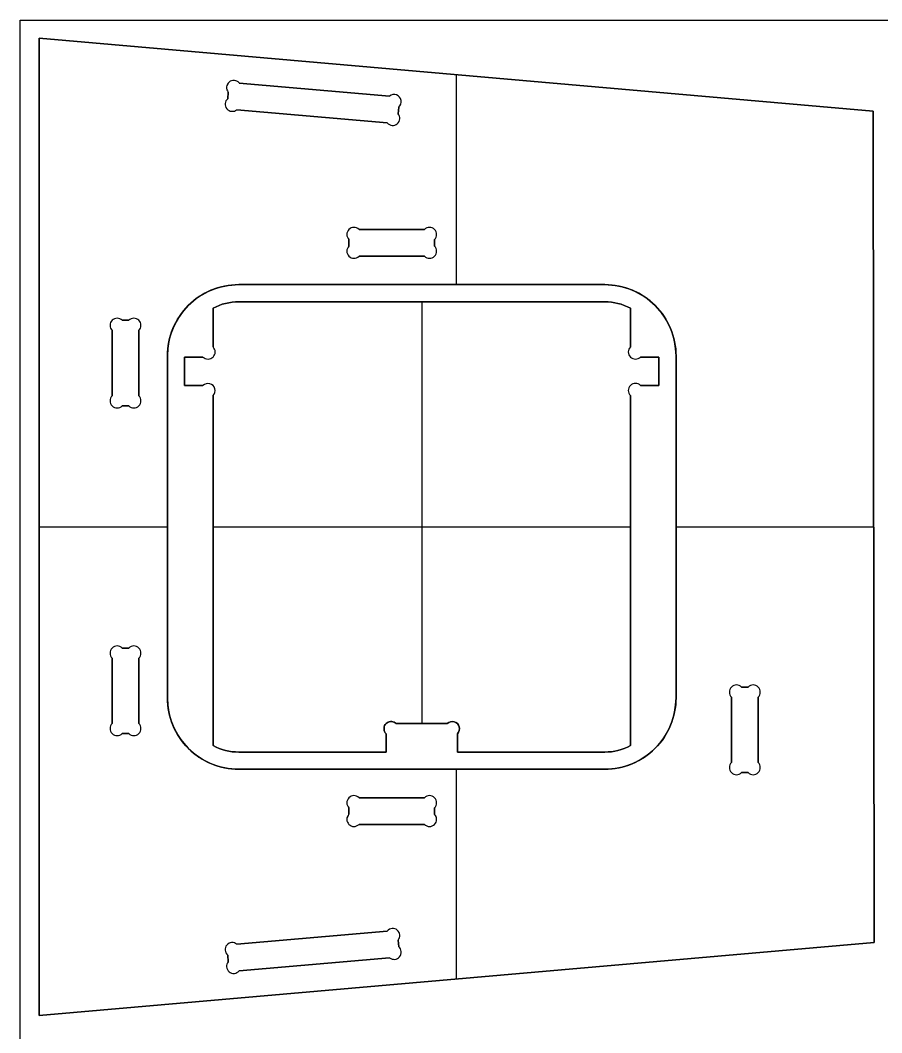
# Model space of a CAD drawing. Extents: x 1 to 2439, y 1 to 2439.
# Drawn here: x 1 to 605, y 1729 to 2439 of the extents above; entities that cross this region are included whole.
import ezdxf

# ---------------------------------------------------------------- set-up
doc = ezdxf.new("R2010")
doc.units = 0
doc.header["$MEASUREMENT"] = 0
for name, color, linetype in [('PROFILE_-_INSIDE', 5, 'CONTINUOUS'), ('PROFILE_-_OUTSIDE', 18, 'CONTINUOUS'), ('SOLID', 4, 'CONTINUOUS'), ('STOCK_PERIMETER', 1, 'CONTINUOUS')]:
    doc.layers.add(name, color=color, linetype=linetype)

msp = doc.modelspace()

# ---------------------------------------------------------------- linework, layer by layer
at = {"layer": 'PROFILE_-_INSIDE'}
for p, q in [((154.59, 2395, 0), (260.05, 2385.77, 0)), ((146.53, 2383.94, 0), (146.93, 2388.57, 0)), ((258.41, 2367.05, 0), (152.96, 2376.28, 0)), ((266.48, 2378.11, 0), (266.07, 2373.48, 0)), ((284.5, 2292.23, 0), (238.64, 2292.23, 0)), ((231.57, 2285.16, 0), (231.57, 2280.57, 0)), ((291.57, 2280.57, 0), (291.57, 2285.16, 0)), ((238.64, 2273.5, 0), (284.5, 2273.5, 0)), ((154.27, 2253.5, 0), (410.97, 2253.5, 0)), ((77.2, 2228.5, 0), (72.61, 2228.5, 0)), ((65.54, 2221.43, 0), (65.54, 2175.57, 0)), ((84.27, 2175.57, 0), (84.27, 2221.43, 0)), ((104.27, 1963.5, 0), (104.27, 2203.5, 0)), ((460.97, 2203.5, 0), (460.97, 1963.5, 0)), ((72.61, 2168.5, 0), (77.2, 2168.5, 0)), ((72.61, 1998.5, 0), (77.2, 1998.5, 0)), ((65.54, 1945.57, 0), (65.54, 1991.43, 0)), ((84.27, 1991.43, 0), (84.27, 1945.57, 0)), ((77.2, 1938.5, 0), (72.61, 1938.5, 0)), ((410.97, 1913.5, 0), (154.27, 1913.5, 0)), ((238.64, 1893.5, 0), (284.5, 1893.5, 0)), ((231.57, 1881.84, 0), (231.57, 1886.43, 0)), ((291.57, 1886.43, 0), (291.57, 1881.84, 0)), ((284.5, 1874.77, 0), (238.64, 1874.77, 0)), ((258.41, 1799.95, 0), (152.96, 1790.72, 0)), ((266.48, 1788.89, 0), (266.07, 1793.52, 0)), ((146.53, 1783.06, 0), (146.93, 1778.43, 0)), ((154.59, 1772, 0), (260.05, 1781.23, 0))]:
    msp.add_line(p, q, dxfattribs=at)
at = {"layer": 'PROFILE_-_INSIDE', "color": 0, "linetype": 'BYBLOCK'}
for p, q in [((511.53, 1971.13, 0), (506.94, 1971.13, 0)), ((499.87, 1964.05, 0), (499.87, 1918.2, 0)), ((518.6, 1918.2, 0), (518.6, 1964.05, 0)), ((506.94, 1911.13, 0), (511.53, 1911.13, 0))]:
    msp.add_line(p, q, dxfattribs=at)
at = {"layer": 'PROFILE_-_INSIDE', "extrusion": (-2.78594e-05, 3.32016e-05, 1)}
msp.add_arc((150.76, 2391.79, 0.08), 5, 40, 220, dxfattribs=at)
at = {"layer": 'PROFILE_-_INSIDE', "extrusion": (3.32016e-05, 2.78595e-05, 1)}
msp.add_arc((263.26, 2381.94, 0.08), 5, 310, 130, dxfattribs=at)
at = {"layer": 'PROFILE_-_INSIDE', "extrusion": (-3.32016e-05, -2.78594e-05, 1)}
msp.add_arc((149.74, 2380.11, -0.07), 5, 130, 310, dxfattribs=at)
at = {"layer": 'PROFILE_-_INSIDE', "extrusion": (2.78595e-05, -3.32016e-05, 1)}
msp.add_arc((262.24, 2370.26, -0.07), 5, 220.00001, 40.00001, dxfattribs=at)
at = {"layer": 'PROFILE_-_INSIDE', "extrusion": (2.11409e-05, -2.11409e-05, 1)}
for centre in [(235.1, 2288.69, -0.04), (235.1, 1889.96, -0.03)]:
    msp.add_arc(centre, 5, 45, 225, dxfattribs=at)
at = {"layer": 'PROFILE_-_INSIDE', "extrusion": (-2.11409e-05, -2.11409e-05, 1)}
for centre in [(288.03, 2288.69, -0.05), (288.03, 1889.96, -0.05)]:
    msp.add_arc(centre, 5, 315, 135, dxfattribs=at)
at = {"layer": 'PROFILE_-_INSIDE', "extrusion": (2.11409e-05, 2.11409e-05, 1)}
for centre in [(235.1, 2277.04, 0.05), (235.1, 1878.31, 0.04)]:
    msp.add_arc(centre, 5, 135, 315, dxfattribs=at)
at = {"layer": 'PROFILE_-_INSIDE', "extrusion": (-2.11409e-05, 2.11409e-05, 1)}
for centre in [(288.03, 2277.04, 0.04), (288.03, 1878.31, 0.03)]:
    msp.add_arc(centre, 5, 225, 45, dxfattribs=at)
at = {"layer": 'PROFILE_-_INSIDE'}
for centre, start, end in [((154.27, 2203.5, 0), 90, 180), ((410.97, 2203.5, 0), 0, 90), ((154.27, 1963.5, 0), 180, 270), ((410.97, 1963.5, 0), 270, 0)]:
    msp.add_arc(centre, 50, start, end, dxfattribs=at)
at = {"layer": 'PROFILE_-_INSIDE', "extrusion": (-2.67412e-05, 2.67412e-05, 1)}
for centre in [(69.07, 2224.96, 0.06), (69.07, 1994.96, 0.05)]:
    msp.add_arc(centre, 5, 45, 225, dxfattribs=at)
at = {"layer": 'PROFILE_-_INSIDE', "extrusion": (-2.32405e-05, -2.32405e-05, 1)}
for centre in [(80.73, 2224.96, -0.05), (80.73, 1994.96, -0.05)]:
    msp.add_arc(centre, 5, 315, 135, dxfattribs=at)
at = {"layer": 'PROFILE_-_INSIDE', "extrusion": (-2.67412e-05, -2.67412e-05, 1)}
for centre in [(69.07, 2172.04, -0.06), (69.07, 1942.04, -0.05)]:
    msp.add_arc(centre, 5, 135, 315, dxfattribs=at)
at = {"layer": 'PROFILE_-_INSIDE', "extrusion": (-2.32405e-05, 2.32405e-05, 1)}
for centre in [(80.73, 2172.04, 0.05), (80.73, 1942.04, 0.04)]:
    msp.add_arc(centre, 5, 225, 45, dxfattribs=at)
at = {"layer": 'PROFILE_-_INSIDE', "color": 0, "linetype": 'BYBLOCK', "extrusion": (3.08258e-05, -3.08258e-05, 1)}
msp.add_arc((503.4, 1967.59, -0.05), 5, 45, 225, dxfattribs=at)
at = {"layer": 'PROFILE_-_INSIDE', "color": 0, "linetype": 'BYBLOCK', "extrusion": (-3.08258e-05, -3.08258e-05, 1)}
msp.add_arc((515.06, 1967.59, -0.08), 5, 315, 135, dxfattribs=at)
at = {"layer": 'PROFILE_-_INSIDE', "color": 0, "linetype": 'BYBLOCK', "extrusion": (3.08258e-05, 3.08258e-05, 1)}
msp.add_arc((503.4, 1914.66, 0.07), 5, 135, 315, dxfattribs=at)
at = {"layer": 'PROFILE_-_INSIDE', "color": 0, "linetype": 'BYBLOCK', "extrusion": (-3.08258e-05, 3.08258e-05, 1)}
msp.add_arc((515.06, 1914.66, 0.04), 5, 225, 45, dxfattribs=at)
at = {"layer": 'PROFILE_-_INSIDE', "extrusion": (2.78595e-05, 3.32016e-05, 1)}
msp.add_arc((262.24, 1796.74, 0.07), 5, 319.99999, 139.99999, dxfattribs=at)
at = {"layer": 'PROFILE_-_INSIDE', "extrusion": (-3.32016e-05, 2.78594e-05, 1)}
msp.add_arc((149.74, 1786.89, 0.04), 5, 50, 230, dxfattribs=at)
at = {"layer": 'PROFILE_-_INSIDE', "extrusion": (3.32016e-05, -2.78595e-05, 1)}
msp.add_arc((263.26, 1785.06, -0.04), 5, 230, 50, dxfattribs=at)
at = {"layer": 'PROFILE_-_INSIDE', "extrusion": (-2.78594e-05, -3.32016e-05, 1)}
msp.add_arc((150.76, 1775.21, -0.06), 5, 140, 320, dxfattribs=at)
at = {"layer": 'PROFILE_-_OUTSIDE'}
for p, q in [((599.35, 2375.21, 0), (14.27, 2426.4, 0)), ((14.27, 2426.4, 0), (14.27, 1740.6, 0)), ((599.87, 1791.83, 0), (599.35, 2375.21, 0)), ((154.27, 2241.5, 0), (410.97, 2241.5, 0)), ((136.27, 2209.78, 0), (136.27, 2236.97, 0)), ((428.97, 2236.97, 0), (428.97, 2209.78, 0)), ((116.27, 2182.71, 0), (116.27, 2202.71, 0)), ((116.27, 2202.71, 0), (129.2, 2202.71, 0)), ((436.04, 2202.71, 0), (448.97, 2202.71, 0)), ((448.97, 2202.71, 0), (448.97, 2182.71, 0)), ((129.2, 2182.71, 0), (116.27, 2182.71, 0)), ((448.97, 2182.71, 0), (436.04, 2182.71, 0)), ((136.27, 1930.03, 0), (136.27, 2175.64, 0)), ((428.97, 2175.64, 0), (428.97, 1930.03, 0)), ((300.55, 1945.5, 0), (264.69, 1945.5, 0)), ((257.62, 1938.43, 0), (257.62, 1925.5, 0)), ((307.62, 1925.5, 0), (307.62, 1938.43, 0)), ((257.62, 1925.5, 0), (154.27, 1925.5, 0)), ((410.97, 1925.5, 0), (307.62, 1925.5, 0)), ((14.27, 1740.6, 0), (599.87, 1791.83, 0))]:
    msp.add_line(p, q, dxfattribs=at)
for points in [[(264.69, 1945.5), (264.02, 1946.06), (263.27, 1946.5), (262.45, 1946.79), (261.59, 1946.95), (260.72, 1946.95), (259.86, 1946.79), (259.04, 1946.5), (258.29, 1946.06), (257.62, 1945.5), (257.06, 1944.83), (256.62, 1944.08), (256.32, 1943.26), (256.17, 1942.4), (256.17, 1941.53), (256.32, 1940.67), (256.62, 1939.85), (257.06, 1939.1), (257.62, 1938.43)], [(307.62, 1938.43), (308.41, 1939.46), (308.91, 1940.67), (309.08, 1941.96), (308.91, 1943.26), (308.41, 1944.46), (307.62, 1945.5), (306.58, 1946.29), (305.38, 1946.79), (304.08, 1946.96), (302.79, 1946.79), (301.58, 1946.29), (300.55, 1945.5)]]:
    msp.add_lwpolyline(points, dxfattribs=at)
for centre, start, end in [((154.27, 2203.5, 0), 90, 118.27242), ((410.97, 2203.5, 0), 61.725, 90), ((154.27, 1963.5, 0), 241.72757, 270), ((410.97, 1963.5, 0), 270, 298.27499)]:
    msp.add_arc(centre, 38, start, end, dxfattribs=at)
at = {"layer": 'PROFILE_-_OUTSIDE', "extrusion": (-4.94334e-05, 4.94336e-05, 1)}
msp.add_arc((132.73, 2206.25, 0.1), 5, 224.99992, 44.99992, dxfattribs=at)
at = {"layer": 'PROFILE_-_OUTSIDE', "extrusion": (4.94334e-05, 4.94336e-05, 1)}
msp.add_arc((432.5, 2206.25, 0.13), 5, 135.00008, 315.00008, dxfattribs=at)
at = {"layer": 'PROFILE_-_OUTSIDE', "extrusion": (-4.94334e-05, -4.94336e-05, 1)}
msp.add_arc((132.73, 2179.18, -0.11), 5, 315.00008, 135.00008, dxfattribs=at)
at = {"layer": 'PROFILE_-_OUTSIDE', "extrusion": (4.94334e-05, -4.94336e-05, 1)}
msp.add_arc((432.5, 2179.18, -0.09), 5, 44.99992, 224.99992, dxfattribs=at)
at = {"layer": 'SOLID'}
for p, q in [((14.27, 2426.4, 0), (14.27, 1740.6, 0)), ((599.35, 2375.21, 0), (14.27, 2426.4, 0)), ((599.35, 2375.21, 17.78), (14.27, 2426.4, 17.78)), ((14.27, 2426.4, 17.78), (14.27, 2426.4, 0)), ((14.27, 2426.4, 17.78), (14.27, 1740.6, 17.78)), ((14.27, 2426.4, 8.89), (599.35, 2375.21, 8.89)), ((14.27, 1740.6, 8.89), (14.27, 2426.4, 8.89)), ((147.55, 2395.62, 0), (147.55, 2395.62, 17.78)), ((260.05, 2385.77, 0), (154.59, 2395, 0)), ((154.59, 2395, 17.78), (154.59, 2395, 0)), ((154.59, 2395, 17.78), (260.05, 2385.77, 17.78)), ((260.05, 2385.77, 8.89), (154.59, 2395, 8.89)), ((306.81, 2400.81, 0), (306.81, 2400.81, 17.78)), ((307.07, 2253.5, 0), (307.07, 2400.78, 0)), ((307.07, 2253.5, 17.78), (307.07, 2400.78, 17.78)), ((146.93, 2388.57, 0), (146.53, 2383.94, 0)), ((146.53, 2383.94, 17.78), (146.93, 2388.57, 17.78)), ((146.93, 2388.57, 8.89), (146.53, 2383.94, 8.89)), ((146.93, 2388.57, 17.78), (146.93, 2388.57, 0)), ((207.32, 2390.39, 0), (207.32, 2390.39, 17.78)), ((146.53, 2383.94, 17.78), (146.53, 2383.94, 0)), ((146.73, 2386.25, 0), (146.73, 2386.25, 17.78)), ((260.05, 2385.77, 17.78), (260.05, 2385.77, 0)), ((267.09, 2385.16, 0), (267.09, 2385.16, 17.78)), ((145.91, 2376.89, 0), (145.91, 2376.89, 17.78)), ((152.96, 2376.28, 0), (258.41, 2367.05, 0)), ((258.41, 2367.05, 17.78), (152.96, 2376.28, 17.78)), ((152.96, 2376.28, 17.78), (152.96, 2376.28, 0)), ((152.96, 2376.28, 8.89), (258.41, 2367.05, 8.89)), ((266.07, 2373.48, 0), (266.48, 2378.11, 0)), ((266.48, 2378.11, 17.78), (266.07, 2373.48, 17.78)), ((266.07, 2373.48, 8.89), (266.48, 2378.11, 8.89)), ((266.07, 2373.48, 17.78), (266.07, 2373.48, 0)), ((266.27, 2375.79, 0), (266.27, 2375.79, 17.78)), ((266.48, 2378.11, 0), (266.48, 2378.11, 17.78)), ((599.87, 1791.83, 0), (599.35, 2375.21, 0)), ((599.87, 1791.83, 17.78), (599.35, 2375.21, 17.78)), ((599.35, 2375.21, 17.78), (599.35, 2375.21, 0)), ((599.35, 2375.21, 8.89), (599.87, 1791.83, 8.89)), ((205.68, 2371.66, 0), (205.68, 2371.66, 17.78)), ((258.41, 2367.05, 17.78), (258.41, 2367.05, 0)), ((265.45, 2366.43, 0), (265.45, 2366.43, 17.78)), ((231.57, 2292.23, 0), (231.57, 2292.23, 17.78)), ((238.64, 2292.23, 0), (284.5, 2292.23, 0)), ((238.64, 2292.23, 17.78), (238.64, 2292.23, 0)), ((238.64, 2292.23, 17.78), (284.5, 2292.23, 17.78)), ((284.5, 2292.23, 8.89), (238.64, 2292.23, 8.89)), ((261.57, 2292.23, 0), (261.57, 2292.23, 17.78)), ((284.5, 2292.23, 17.78), (284.5, 2292.23, 0)), ((291.57, 2292.23, 0), (291.57, 2292.23, 17.78)), ((231.57, 2280.57, 0), (231.57, 2285.16, 0)), ((231.57, 2285.16, 0), (231.57, 2285.16, 17.78)), ((231.57, 2280.57, 17.78), (231.57, 2285.16, 17.78)), ((231.57, 2285.16, 8.89), (231.57, 2280.57, 8.89)), ((231.57, 2282.87, 0), (231.57, 2282.87, 17.78)), ((291.57, 2285.16, 0), (291.57, 2280.57, 0)), ((291.57, 2285.16, 17.78), (291.57, 2285.16, 0)), ((291.57, 2285.16, 17.78), (291.57, 2280.57, 17.78)), ((291.57, 2280.57, 8.89), (291.57, 2285.16, 8.89)), ((291.57, 2282.87, 0), (291.57, 2282.87, 17.78)), ((231.57, 2280.57, 17.78), (231.57, 2280.57, 0)), ((231.57, 2273.5, 0), (231.57, 2273.5, 17.78)), ((284.5, 2273.5, 0), (238.64, 2273.5, 0)), ((284.5, 2273.5, 17.78), (238.64, 2273.5, 17.78)), ((238.64, 2273.5, 17.78), (238.64, 2273.5, 0)), ((238.64, 2273.5, 8.89), (284.5, 2273.5, 8.89)), ((261.57, 2273.5, 0), (261.57, 2273.5, 17.78)), ((284.5, 2273.5, 17.78), (284.5, 2273.5, 0)), ((291.57, 2280.57, 17.78), (291.57, 2280.57, 0)), ((291.57, 2273.5, 0), (291.57, 2273.5, 17.78)), ((154.27, 2253.5, 0), (154.27, 2253.5, 17.78)), ((410.97, 2253.5, 0), (410.97, 2253.5, 17.78)), ((154.27, 2241.5, 0), (154.27, 2241.5, 17.78)), ((282.62, 2241.5, 0), (282.62, 1945.5, 0)), ((282.62, 2241.5, 17.78), (282.62, 1945.5, 17.78)), ((410.97, 2241.5, 0), (410.97, 2241.5, 17.78)), ((136.27, 2209.78, 0), (136.27, 2236.97, 0)), ((136.27, 2209.78, 17.78), (136.27, 2236.97, 17.78)), ((136.27, 2236.97, 17.78), (136.27, 2236.97, 0)), ((136.27, 2236.97, 8.89), (136.27, 2209.78, 8.89)), ((428.97, 2236.97, 0), (428.97, 2209.78, 0)), ((428.97, 2236.97, 17.78), (428.97, 2236.97, 0)), ((428.97, 2236.97, 17.78), (428.97, 2209.78, 17.78)), ((428.97, 2209.78, 8.89), (428.97, 2236.97, 8.89)), ((65.54, 2228.5, 0), (65.54, 2228.5, 17.78)), ((72.61, 2228.5, 0), (77.2, 2228.5, 0)), ((72.61, 2228.5, 17.78), (72.61, 2228.5, 0)), ((72.61, 2228.5, 17.78), (77.2, 2228.5, 17.78)), ((77.2, 2228.5, 8.89), (72.61, 2228.5, 8.89)), ((74.9, 2228.5, 0), (74.9, 2228.5, 17.78)), ((77.2, 2228.5, 0), (77.2, 2228.5, 17.78)), ((84.27, 2228.5, 0), (84.27, 2228.5, 17.78)), ((65.54, 2175.57, 0), (65.54, 2221.43, 0)), ((65.54, 2175.57, 17.78), (65.54, 2221.43, 17.78)), ((65.54, 2221.43, 17.78), (65.54, 2221.43, 0)), ((65.54, 2221.43, 8.89), (65.54, 2175.57, 8.89)), ((84.27, 2221.43, 0), (84.27, 2175.57, 0)), ((84.27, 2221.43, 17.78), (84.27, 2221.43, 0)), ((84.27, 2221.43, 17.78), (84.27, 2175.57, 17.78)), ((84.27, 2175.57, 8.89), (84.27, 2221.43, 8.89)), ((136.27, 2223.38, 0), (136.27, 2223.38, 17.78)), ((428.97, 2223.38, 0), (428.97, 2223.38, 17.78)), ((136.27, 2209.78, 17.78), (136.27, 2209.78, 0)), ((428.97, 2209.78, 0), (428.97, 2209.78, 17.78)), ((104.27, 2203.5, 0), (104.27, 2203.5, 17.78)), ((116.27, 2202.71, 0), (129.2, 2202.71, 0)), ((116.27, 2182.71, 0), (116.27, 2202.71, 0)), ((116.27, 2182.71, 17.78), (116.27, 2202.71, 17.78)), ((116.27, 2202.71, 17.78), (116.27, 2202.71, 0)), ((116.27, 2202.71, 17.78), (129.2, 2202.71, 17.78)), ((116.27, 2202.71, 8.89), (116.27, 2182.71, 8.89)), ((129.2, 2202.71, 8.89), (116.27, 2202.71, 8.89)), ((122.73, 2202.71, 0), (122.73, 2202.71, 17.78)), ((129.2, 2202.71, 17.78), (129.2, 2202.71, 0)), ((136.27, 2202.71, 0), (136.27, 2202.71, 17.78)), ((428.97, 2202.71, 0), (428.97, 2202.71, 17.78)), ((436.04, 2202.71, 0), (448.97, 2202.71, 0)), ((436.04, 2202.71, 17.78), (436.04, 2202.71, 0)), ((436.04, 2202.71, 17.78), (448.97, 2202.71, 17.78)), ((448.97, 2202.71, 8.89), (436.04, 2202.71, 8.89)), ((442.5, 2202.71, 0), (442.5, 2202.71, 17.78)), ((448.97, 2202.71, 0), (448.97, 2182.71, 0)), ((448.97, 2202.71, 17.78), (448.97, 2202.71, 0)), ((448.97, 2202.71, 17.78), (448.97, 2182.71, 17.78)), ((448.97, 2182.71, 8.89), (448.97, 2202.71, 8.89)), ((460.97, 2203.5, 0), (460.97, 2203.5, 17.78)), ((65.54, 2198.5, 0), (65.54, 2198.5, 17.78)), ((84.27, 2198.5, 0), (84.27, 2198.5, 17.78)), ((116.27, 2192.71, 0), (116.27, 2192.71, 17.78)), ((448.97, 2192.71, 0), (448.97, 2192.71, 17.78)), ((129.2, 2182.71, 0), (116.27, 2182.71, 0)), ((129.2, 2182.71, 17.78), (116.27, 2182.71, 17.78)), ((116.27, 2182.71, 17.78), (116.27, 2182.71, 0)), ((116.27, 2182.71, 8.89), (129.2, 2182.71, 8.89)), ((122.73, 2182.71, 0), (122.73, 2182.71, 17.78)), ((129.2, 2182.71, 17.78), (129.2, 2182.71, 0)), ((136.27, 2182.71, 0), (136.27, 2182.71, 17.78)), ((428.97, 2182.71, 0), (428.97, 2182.71, 17.78)), ((448.97, 2182.71, 0), (436.04, 2182.71, 0)), ((448.97, 2182.71, 17.78), (436.04, 2182.71, 17.78)), ((436.04, 2182.71, 17.78), (436.04, 2182.71, 0)), ((436.04, 2182.71, 8.89), (448.97, 2182.71, 8.89)), ((442.5, 2182.71, 0), (442.5, 2182.71, 17.78)), ((448.97, 2182.71, 17.78), (448.97, 2182.71, 0)), ((65.54, 2175.57, 17.78), (65.54, 2175.57, 0)), ((84.27, 2175.57, 17.78), (84.27, 2175.57, 0)), ((136.27, 1930.03, 0), (136.27, 2175.64, 0)), ((136.27, 1930.03, 17.78), (136.27, 2175.64, 17.78)), ((136.27, 2175.64, 17.78), (136.27, 2175.64, 0)), ((136.27, 2175.64, 8.89), (136.27, 1930.03, 8.89)), ((428.97, 2175.64, 0), (428.97, 1930.03, 0)), ((428.97, 2175.64, 17.78), (428.97, 2175.64, 0)), ((428.97, 2175.64, 17.78), (428.97, 1930.03, 17.78)), ((428.97, 1930.03, 8.89), (428.97, 2175.64, 8.89)), ((65.54, 2168.5, 0), (65.54, 2168.5, 17.78)), ((77.2, 2168.5, 0), (72.61, 2168.5, 0)), ((77.2, 2168.5, 17.78), (72.61, 2168.5, 17.78)), ((72.61, 2168.5, 17.78), (72.61, 2168.5, 0)), ((72.61, 2168.5, 8.89), (77.2, 2168.5, 8.89)), ((74.9, 2168.5, 0), (74.9, 2168.5, 17.78)), ((77.2, 2168.5, 17.78), (77.2, 2168.5, 0)), ((84.27, 2168.5, 0), (84.27, 2168.5, 17.78)), ((14.27, 2083.5, 0), (104.27, 2083.5, 0)), ((14.27, 2083.5, 0), (14.27, 2083.5, 17.78)), ((14.27, 2083.5, 17.78), (104.27, 2083.5, 17.78)), ((136.27, 2083.5, 0), (428.97, 2083.5, 0)), ((136.27, 2083.5, 17.78), (428.97, 2083.5, 17.78)), ((460.97, 2083.5, 0), (599.61, 2083.5, 0)), ((460.97, 2083.5, 17.78), (599.61, 2083.5, 17.78)), ((599.61, 2083.52, 0), (599.61, 2083.52, 17.78)), ((136.27, 2052.84, 0), (136.27, 2052.84, 17.78)), ((428.97, 2052.84, 0), (428.97, 2052.84, 17.78)), ((65.54, 1998.5, 0), (65.54, 1998.5, 17.78)), ((77.2, 1998.5, 0), (72.61, 1998.5, 0)), ((72.61, 1998.5, 17.78), (72.61, 1998.5, 0)), ((72.61, 1998.5, 17.78), (77.2, 1998.5, 17.78)), ((77.2, 1998.5, 8.89), (72.61, 1998.5, 8.89)), ((74.9, 1998.5, 0), (74.9, 1998.5, 17.78)), ((77.2, 1998.5, 17.78), (77.2, 1998.5, 0)), ((84.27, 1998.5, 0), (84.27, 1998.5, 17.78)), ((65.54, 1991.43, 0), (65.54, 1945.57, 0)), ((65.54, 1945.57, 17.78), (65.54, 1991.43, 17.78)), ((65.54, 1991.43, 17.78), (65.54, 1991.43, 0)), ((65.54, 1991.43, 8.89), (65.54, 1945.57, 8.89)), ((84.27, 1945.57, 0), (84.27, 1991.43, 0)), ((84.27, 1991.43, 17.78), (84.27, 1991.43, 0)), ((84.27, 1991.43, 17.78), (84.27, 1945.57, 17.78)), ((84.27, 1945.57, 8.89), (84.27, 1991.43, 8.89)), ((65.54, 1968.5, 0), (65.54, 1968.5, 17.78)), ((84.27, 1968.5, 0), (84.27, 1968.5, 17.78)), ((499.87, 1971.13, 0), (499.87, 1971.13, 17.78)), ((506.94, 1971.13, 0), (511.53, 1971.13, 0)), ((506.94, 1971.13, 17.78), (506.94, 1971.13, 0)), ((506.94, 1971.13, 17.78), (511.53, 1971.13, 17.78)), ((511.53, 1971.13, 8.89), (506.94, 1971.13, 8.89)), ((509.23, 1971.13, 0), (509.23, 1971.13, 17.78)), ((511.53, 1971.13, 17.78), (511.53, 1971.13, 0)), ((518.6, 1971.13, 0), (518.6, 1971.13, 17.78)), ((104.27, 1963.5, 0), (104.27, 1963.5, 17.78)), ((460.97, 1963.5, 0), (460.97, 1963.5, 17.78)), ((499.87, 1918.2, 0), (499.87, 1964.05, 0)), ((499.87, 1918.2, 17.78), (499.87, 1964.05, 17.78)), ((499.87, 1964.05, 17.78), (499.87, 1964.05, 0)), ((499.87, 1964.05, 8.89), (499.87, 1918.2, 8.89)), ((518.6, 1964.05, 0), (518.6, 1918.2, 0)), ((518.6, 1964.05, 17.78), (518.6, 1964.05, 0)), ((518.6, 1964.05, 17.78), (518.6, 1918.2, 17.78)), ((518.6, 1918.2, 8.89), (518.6, 1964.05, 8.89)), ((259.86, 1946.79, 0), (259.04, 1946.5, 0)), ((259.86, 1946.79, 17.78), (259.04, 1946.5, 17.78)), ((259.04, 1946.5, 8.89), (259.86, 1946.79, 8.89)), ((260.72, 1946.95, 0), (259.86, 1946.79, 0)), ((260.72, 1946.95, 17.78), (259.86, 1946.79, 17.78)), ((259.86, 1946.79, 8.89), (260.72, 1946.95, 8.89)), ((259.86, 1946.79, 17.78), (259.86, 1946.79, 0)), ((260.29, 1946.87, 0), (260.29, 1946.87, 17.78)), ((261.59, 1946.95, 0), (260.72, 1946.95, 0)), ((261.59, 1946.95, 17.78), (260.72, 1946.95, 17.78)), ((260.72, 1946.95, 17.78), (260.72, 1946.95, 0)), ((260.72, 1946.95, 8.89), (261.59, 1946.95, 8.89)), ((261.15, 1946.95, 0), (261.15, 1946.95, 17.78)), ((262.45, 1946.79, 0), (261.59, 1946.95, 0)), ((262.45, 1946.79, 17.78), (261.59, 1946.95, 17.78)), ((261.59, 1946.95, 17.78), (261.59, 1946.95, 0)), ((261.59, 1946.95, 8.89), (262.45, 1946.79, 8.89)), ((262.02, 1946.87, 0), (262.02, 1946.87, 17.78)), ((263.27, 1946.5, 0), (262.45, 1946.79, 0)), ((263.27, 1946.5, 17.78), (262.45, 1946.79, 17.78)), ((262.45, 1946.79, 17.78), (262.45, 1946.79, 0)), ((262.45, 1946.79, 8.89), (263.27, 1946.5, 8.89)), ((302.79, 1946.79, 0), (301.58, 1946.29, 0)), ((302.79, 1946.79, 17.78), (301.58, 1946.29, 17.78)), ((301.58, 1946.29, 8.89), (302.79, 1946.79, 8.89)), ((304.08, 1946.96, 0), (302.79, 1946.79, 0)), ((304.08, 1946.96, 17.78), (302.79, 1946.79, 17.78)), ((302.79, 1946.79, 8.89), (304.08, 1946.96, 8.89)), ((302.79, 1946.79, 17.78), (302.79, 1946.79, 0)), ((303.43, 1946.88, 0), (303.43, 1946.88, 17.78)), ((305.38, 1946.79, 0), (304.08, 1946.96, 0)), ((305.38, 1946.79, 17.78), (304.08, 1946.96, 17.78)), ((304.08, 1946.96, 17.78), (304.08, 1946.96, 0)), ((304.08, 1946.96, 8.89), (305.38, 1946.79, 8.89)), ((304.73, 1946.88, 0), (304.73, 1946.88, 17.78)), ((306.58, 1946.29, 0), (305.38, 1946.79, 0)), ((306.58, 1946.29, 17.78), (305.38, 1946.79, 17.78)), ((305.38, 1946.79, 17.78), (305.38, 1946.79, 0)), ((305.38, 1946.79, 8.89), (306.58, 1946.29, 8.89)), ((65.54, 1945.57, 17.78), (65.54, 1945.57, 0)), ((84.27, 1945.57, 17.78), (84.27, 1945.57, 0)), ((256.32, 1943.26, 0), (256.17, 1942.4, 0)), ((256.32, 1943.26, 17.78), (256.17, 1942.4, 17.78)), ((256.17, 1942.4, 8.89), (256.32, 1943.26, 8.89)), ((256.17, 1942.4, 0), (256.17, 1941.53, 0)), ((256.17, 1942.4, 17.78), (256.17, 1942.4, 0)), ((256.17, 1942.4, 17.78), (256.17, 1941.53, 17.78)), ((256.17, 1941.53, 8.89), (256.17, 1942.4, 8.89)), ((256.17, 1941.96, 0), (256.17, 1941.96, 17.78)), ((256.17, 1941.53, 0), (256.32, 1940.67, 0)), ((256.17, 1941.53, 17.78), (256.17, 1941.53, 0)), ((256.17, 1941.53, 17.78), (256.32, 1940.67, 17.78)), ((256.32, 1940.67, 8.89), (256.17, 1941.53, 8.89)), ((256.25, 1942.83, 0), (256.25, 1942.83, 17.78)), ((256.25, 1941.1, 0), (256.25, 1941.1, 17.78)), ((256.62, 1944.08, 0), (256.32, 1943.26, 0)), ((256.62, 1944.08, 17.78), (256.32, 1943.26, 17.78)), ((256.32, 1943.26, 8.89), (256.62, 1944.08, 8.89)), ((256.32, 1943.26, 17.78), (256.32, 1943.26, 0)), ((256.32, 1940.67, 0), (256.62, 1939.85, 0)), ((256.32, 1940.67, 17.78), (256.32, 1940.67, 0)), ((256.32, 1940.67, 17.78), (256.62, 1939.85, 17.78)), ((256.62, 1939.85, 8.89), (256.32, 1940.67, 8.89)), ((256.47, 1943.67, 0), (256.47, 1943.67, 17.78)), ((256.47, 1940.26, 0), (256.47, 1940.26, 17.78)), ((257.06, 1944.83, 0), (256.62, 1944.08, 0)), ((257.06, 1944.83, 17.78), (256.62, 1944.08, 17.78)), ((256.62, 1944.08, 8.89), (257.06, 1944.83, 8.89)), ((256.62, 1944.08, 17.78), (256.62, 1944.08, 0)), ((256.62, 1939.85, 0), (257.06, 1939.1, 0)), ((256.62, 1939.85, 17.78), (256.62, 1939.85, 0)), ((256.62, 1939.85, 17.78), (257.06, 1939.1, 17.78)), ((257.06, 1939.1, 8.89), (256.62, 1939.85, 8.89)), ((256.84, 1944.45, 0), (256.84, 1944.45, 17.78)), ((257.62, 1945.5, 0), (257.06, 1944.83, 0)), ((257.62, 1945.5, 17.78), (257.06, 1944.83, 17.78)), ((257.06, 1944.83, 8.89), (257.62, 1945.5, 8.89)), ((257.06, 1944.83, 17.78), (257.06, 1944.83, 0)), ((257.34, 1945.17, 0), (257.34, 1945.17, 17.78)), ((258.29, 1946.06, 0), (257.62, 1945.5, 0)), ((258.29, 1946.06, 17.78), (257.62, 1945.5, 17.78)), ((257.62, 1945.5, 8.89), (258.29, 1946.06, 8.89)), ((257.62, 1945.5, 17.78), (257.62, 1945.5, 0)), ((257.95, 1945.78, 0), (257.95, 1945.78, 17.78)), ((259.04, 1946.5, 0), (258.29, 1946.06, 0)), ((259.04, 1946.5, 17.78), (258.29, 1946.06, 17.78)), ((258.29, 1946.06, 8.89), (259.04, 1946.5, 8.89)), ((258.29, 1946.06, 17.78), (258.29, 1946.06, 0)), ((258.66, 1946.28, 0), (258.66, 1946.28, 17.78)), ((259.04, 1946.5, 17.78), (259.04, 1946.5, 0)), ((259.45, 1946.65, 0), (259.45, 1946.65, 17.78)), ((262.86, 1946.65, 0), (262.86, 1946.65, 17.78)), ((264.02, 1946.06, 0), (263.27, 1946.5, 0)), ((264.02, 1946.06, 17.78), (263.27, 1946.5, 17.78)), ((263.27, 1946.5, 17.78), (263.27, 1946.5, 0)), ((263.27, 1946.5, 8.89), (264.02, 1946.06, 8.89)), ((263.64, 1946.28, 0), (263.64, 1946.28, 17.78)), ((264.69, 1945.5, 0), (264.02, 1946.06, 0)), ((264.69, 1945.5, 17.78), (264.02, 1946.06, 17.78)), ((264.02, 1946.06, 17.78), (264.02, 1946.06, 0)), ((264.02, 1946.06, 8.89), (264.69, 1945.5, 8.89)), ((264.35, 1945.78, 0), (264.35, 1945.78, 17.78)), ((300.55, 1945.5, 0), (264.69, 1945.5, 0)), ((300.55, 1945.5, 17.78), (264.69, 1945.5, 17.78)), ((264.69, 1945.5, 17.78), (264.69, 1945.5, 0)), ((264.69, 1945.5, 8.89), (300.55, 1945.5, 8.89)), ((282.62, 1945.5, 0), (282.62, 1945.5, 17.78)), ((301.58, 1946.29, 0), (300.55, 1945.5, 0)), ((301.58, 1946.29, 17.78), (300.55, 1945.5, 17.78)), ((300.55, 1945.5, 8.89), (301.58, 1946.29, 8.89)), ((300.55, 1945.5, 17.78), (300.55, 1945.5, 0)), ((301.06, 1945.9, 0), (301.06, 1945.9, 17.78)), ((301.58, 1946.29, 17.78), (301.58, 1946.29, 0)), ((302.18, 1946.54, 0), (302.18, 1946.54, 17.78)), ((305.98, 1946.54, 0), (305.98, 1946.54, 17.78)), ((307.62, 1945.5, 0), (306.58, 1946.29, 0)), ((307.62, 1945.5, 17.78), (306.58, 1946.29, 17.78)), ((306.58, 1946.29, 17.78), (306.58, 1946.29, 0)), ((306.58, 1946.29, 8.89), (307.62, 1945.5, 8.89)), ((307.1, 1945.9, 0), (307.1, 1945.9, 17.78)), ((308.41, 1944.46, 0), (307.62, 1945.5, 0)), ((308.41, 1944.46, 17.78), (307.62, 1945.5, 17.78)), ((307.62, 1945.5, 17.78), (307.62, 1945.5, 0)), ((307.62, 1945.5, 8.89), (308.41, 1944.46, 8.89)), ((308.01, 1944.98, 0), (308.01, 1944.98, 17.78)), ((308.91, 1943.26, 0), (308.41, 1944.46, 0)), ((308.91, 1943.26, 17.78), (308.41, 1944.46, 17.78)), ((308.41, 1944.46, 17.78), (308.41, 1944.46, 0)), ((308.41, 1944.46, 8.89), (308.91, 1943.26, 8.89)), ((308.41, 1939.46, 0), (308.91, 1940.67, 0)), ((308.41, 1939.46, 17.78), (308.91, 1940.67, 17.78)), ((308.91, 1940.67, 8.89), (308.41, 1939.46, 8.89)), ((308.66, 1943.86, 0), (308.66, 1943.86, 17.78)), ((308.66, 1940.07, 0), (308.66, 1940.07, 17.78)), ((309.08, 1941.96, 0), (308.91, 1943.26, 0)), ((309.08, 1941.96, 17.78), (308.91, 1943.26, 17.78)), ((308.91, 1943.26, 17.78), (308.91, 1943.26, 0)), ((308.91, 1943.26, 8.89), (309.08, 1941.96, 8.89)), ((308.91, 1940.67, 0), (309.08, 1941.96, 0)), ((308.91, 1940.67, 17.78), (309.08, 1941.96, 17.78)), ((309.08, 1941.96, 8.89), (308.91, 1940.67, 8.89)), ((308.91, 1940.67, 17.78), (308.91, 1940.67, 0)), ((309, 1942.61, 0), (309, 1942.61, 17.78)), ((309, 1941.32, 0), (309, 1941.32, 17.78)), ((309.08, 1941.96, 17.78), (309.08, 1941.96, 0)), ((499.87, 1941.13, 0), (499.87, 1941.13, 17.78)), ((518.6, 1941.13, 0), (518.6, 1941.13, 17.78)), ((65.54, 1938.5, 0), (65.54, 1938.5, 17.78)), ((72.61, 1938.5, 0), (77.2, 1938.5, 0)), ((77.2, 1938.5, 17.78), (72.61, 1938.5, 17.78)), ((72.61, 1938.5, 17.78), (72.61, 1938.5, 0)), ((72.61, 1938.5, 8.89), (77.2, 1938.5, 8.89)), ((74.9, 1938.5, 0), (74.9, 1938.5, 17.78)), ((77.2, 1938.5, 0), (77.2, 1938.5, 17.78)), ((84.27, 1938.5, 0), (84.27, 1938.5, 17.78)), ((256.84, 1939.47, 0), (256.84, 1939.47, 17.78)), ((257.06, 1939.1, 0), (257.62, 1938.43, 0)), ((257.06, 1939.1, 17.78), (257.06, 1939.1, 0)), ((257.06, 1939.1, 17.78), (257.62, 1938.43, 17.78)), ((257.62, 1938.43, 8.89), (257.06, 1939.1, 8.89)), ((257.34, 1938.76, 0), (257.34, 1938.76, 17.78)), ((257.62, 1938.43, 0), (257.62, 1925.5, 0)), ((257.62, 1938.43, 17.78), (257.62, 1938.43, 0)), ((257.62, 1938.43, 17.78), (257.62, 1925.5, 17.78)), ((257.62, 1925.5, 8.89), (257.62, 1938.43, 8.89)), ((307.62, 1938.43, 0), (308.41, 1939.46, 0)), ((307.62, 1938.43, 17.78), (308.41, 1939.46, 17.78)), ((308.41, 1939.46, 8.89), (307.62, 1938.43, 8.89)), ((307.62, 1925.5, 0), (307.62, 1938.43, 0)), ((307.62, 1925.5, 17.78), (307.62, 1938.43, 17.78)), ((307.62, 1938.43, 17.78), (307.62, 1938.43, 0)), ((307.62, 1938.43, 8.89), (307.62, 1925.5, 8.89)), ((308.01, 1938.95, 0), (308.01, 1938.95, 17.78)), ((308.41, 1939.46, 17.78), (308.41, 1939.46, 0)), ((136.27, 1930.03, 17.78), (136.27, 1930.03, 0)), ((154.27, 1925.5, 0), (154.27, 1925.5, 17.78)), ((257.62, 1931.96, 0), (257.62, 1931.96, 17.78)), ((257.62, 1925.5, 17.78), (257.62, 1925.5, 0)), ((307.62, 1931.96, 0), (307.62, 1931.96, 17.78)), ((307.62, 1925.5, 17.78), (307.62, 1925.5, 0)), ((410.97, 1925.5, 0), (410.97, 1925.5, 17.78)), ((428.97, 1930.03, 17.78), (428.97, 1930.03, 0)), ((154.27, 1913.5, 0), (154.27, 1913.5, 17.78)), ((307.07, 1766.22, 0), (307.07, 1913.5, 0)), ((307.07, 1766.22, 17.78), (307.07, 1913.5, 17.78)), ((410.97, 1913.5, 0), (410.97, 1913.5, 17.78)), ((499.87, 1918.2, 17.78), (499.87, 1918.2, 0)), ((518.6, 1918.2, 17.78), (518.6, 1918.2, 0)), ((499.87, 1911.13, 0), (499.87, 1911.13, 17.78)), ((511.53, 1911.13, 0), (506.94, 1911.13, 0)), ((506.94, 1911.13, 0), (506.94, 1911.13, 17.78)), ((511.53, 1911.13, 17.78), (506.94, 1911.13, 17.78)), ((506.94, 1911.13, 8.89), (511.53, 1911.13, 8.89)), ((509.23, 1911.13, 0), (509.23, 1911.13, 17.78)), ((511.53, 1911.13, 17.78), (511.53, 1911.13, 0)), ((518.6, 1911.13, 0), (518.6, 1911.13, 17.78)), ((231.57, 1893.5, 0), (231.57, 1893.5, 17.78)), ((284.5, 1893.5, 0), (238.64, 1893.5, 0)), ((238.64, 1893.5, 17.78), (238.64, 1893.5, 0)), ((238.64, 1893.5, 17.78), (284.5, 1893.5, 17.78)), ((284.5, 1893.5, 8.89), (238.64, 1893.5, 8.89)), ((261.57, 1893.5, 0), (261.57, 1893.5, 17.78)), ((284.5, 1893.5, 17.78), (284.5, 1893.5, 0)), ((291.57, 1893.5, 0), (291.57, 1893.5, 17.78)), ((231.57, 1886.43, 0), (231.57, 1881.84, 0)), ((231.57, 1881.84, 17.78), (231.57, 1886.43, 17.78)), ((231.57, 1886.43, 17.78), (231.57, 1886.43, 0)), ((231.57, 1886.43, 8.89), (231.57, 1881.84, 8.89)), ((231.57, 1884.14, 0), (231.57, 1884.14, 17.78)), ((291.57, 1881.84, 0), (291.57, 1886.43, 0)), ((291.57, 1886.43, 17.78), (291.57, 1886.43, 0)), ((291.57, 1886.43, 17.78), (291.57, 1881.84, 17.78)), ((291.57, 1881.84, 8.89), (291.57, 1886.43, 8.89)), ((291.57, 1884.14, 0), (291.57, 1884.14, 17.78)), ((231.57, 1881.84, 0), (231.57, 1881.84, 17.78)), ((291.57, 1881.84, 17.78), (291.57, 1881.84, 0)), ((231.57, 1874.77, 0), (231.57, 1874.77, 17.78)), ((238.64, 1874.77, 0), (284.5, 1874.77, 0)), ((284.5, 1874.77, 17.78), (238.64, 1874.77, 17.78)), ((238.64, 1874.77, 17.78), (238.64, 1874.77, 0)), ((238.64, 1874.77, 8.89), (284.5, 1874.77, 8.89)), ((261.57, 1874.77, 0), (261.57, 1874.77, 17.78)), ((284.5, 1874.77, 17.78), (284.5, 1874.77, 0)), ((291.57, 1874.77, 0), (291.57, 1874.77, 17.78)), ((152.96, 1790.72, 0), (258.41, 1799.95, 0)), ((152.96, 1790.72, 17.78), (258.41, 1799.95, 17.78)), ((258.41, 1799.95, 8.89), (152.96, 1790.72, 8.89)), ((258.41, 1799.95, 17.78), (258.41, 1799.95, 0)), ((265.45, 1800.57, 0), (265.45, 1800.57, 17.78)), ((14.27, 1740.6, 0), (599.87, 1791.83, 0)), ((14.27, 1740.6, 17.78), (599.87, 1791.83, 17.78)), ((599.87, 1791.83, 8.89), (14.27, 1740.6, 8.89)), ((152.96, 1790.72, 17.78), (152.96, 1790.72, 0)), ((205.68, 1795.34, 0), (205.68, 1795.34, 17.78)), ((266.07, 1793.52, 0), (266.48, 1788.89, 0)), ((266.07, 1793.52, 17.78), (266.07, 1793.52, 0)), ((266.07, 1793.52, 17.78), (266.48, 1788.89, 17.78)), ((266.48, 1788.89, 8.89), (266.07, 1793.52, 8.89)), ((266.27, 1791.21, 0), (266.27, 1791.21, 17.78)), ((599.87, 1791.83, 17.78), (599.87, 1791.83, 0)), ((145.91, 1790.11, 0), (145.91, 1790.11, 17.78)), ((266.48, 1788.89, 0), (266.48, 1788.89, 17.78)), ((146.93, 1778.43, 0), (146.53, 1783.06, 0)), ((146.93, 1778.43, 17.78), (146.53, 1783.06, 17.78)), ((146.53, 1783.06, 17.78), (146.53, 1783.06, 0)), ((146.53, 1783.06, 8.89), (146.93, 1778.43, 8.89)), ((146.73, 1780.75, 0), (146.73, 1780.75, 17.78)), ((146.93, 1778.43, 17.78), (146.93, 1778.43, 0)), ((260.05, 1781.23, 0), (154.59, 1772, 0)), ((260.05, 1781.23, 17.78), (154.59, 1772, 17.78)), ((154.59, 1772, 8.89), (260.05, 1781.23, 8.89)), ((207.32, 1776.61, 0), (207.32, 1776.61, 17.78)), ((260.05, 1781.23, 17.78), (260.05, 1781.23, 0)), ((267.09, 1781.84, 0), (267.09, 1781.84, 17.78)), ((147.55, 1771.38, 0), (147.55, 1771.38, 17.78)), ((154.59, 1772, 17.78), (154.59, 1772, 0)), ((307.07, 1766.22, 0), (307.07, 1766.22, 17.78)), ((14.27, 1740.6, 0), (14.27, 1740.6, 17.78))]:
    msp.add_line(p, q, dxfattribs=at)
for points in [[(460.97, 2203.5, 0.414214), (410.97, 2253.5), (154.27, 2253.5, 0.414214), (104.27, 2203.5), (104.27, 1963.5, 0.414214), (154.27, 1913.5), (410.97, 1913.5, 0.414214), (460.97, 1963.5)], [(460.97, 2203.5), (460.97, 1963.5, -0.414214), (410.97, 1913.5), (154.27, 1913.5, -0.414214), (104.27, 1963.5), (104.27, 2203.5, -0.414214), (154.27, 2253.5), (410.97, 2253.5, -0.414214)], [(460.97, 2203.5, 0.414214), (410.97, 2253.5), (154.27, 2253.5, 0.414214), (104.27, 2203.5), (104.27, 1963.5, 0.414214), (154.27, 1913.5), (410.97, 1913.5, 0.414214), (460.97, 1963.5)]]:
    msp.add_lwpolyline(points, format="xyb", close=True, dxfattribs=at)
for points in [[(136.27, 2236.97, -0.123991), (154.27, 2241.5), (410.97, 2241.5, -0.124003), (428.97, 2236.97)], [(136.27, 2236.97, -0.123991), (154.27, 2241.5), (410.97, 2241.5, -0.124003), (428.97, 2236.97)], [(428.97, 2236.97, 0.124003), (410.97, 2241.5), (154.27, 2241.5, 0.123991), (136.27, 2236.97)], [(257.62, 1925.5), (154.27, 1925.5, -0.123991), (136.27, 1930.03)], [(257.62, 1925.5), (154.27, 1925.5, -0.123991), (136.27, 1930.03)], [(136.27, 1930.03, 0.123991), (154.27, 1925.5), (257.62, 1925.5)], [(428.97, 1930.03, -0.124003), (410.97, 1925.5), (307.62, 1925.5)], [(428.97, 1930.03, -0.124003), (410.97, 1925.5), (307.62, 1925.5)], [(307.62, 1925.5), (410.97, 1925.5, 0.124003), (428.97, 1930.03)]]:
    msp.add_lwpolyline(points, format="xyb", dxfattribs=at)
at = {"layer": 'SOLID', "extrusion": (-2.78594e-05, 3.32016e-05, 1)}
for centre in [(150.76, 2391.79, 0.08), (150.76, 2391.79, 17.86), (150.76, 2391.79, 8.97)]:
    msp.add_arc(centre, 5, 40, 220, dxfattribs=at)
at = {"layer": 'SOLID', "extrusion": (3.32016e-05, 2.78595e-05, 1)}
for centre in [(263.26, 2381.94, 0.08), (263.26, 2381.94, 17.86), (263.26, 2381.94, 8.97)]:
    msp.add_arc(centre, 5, 310, 130, dxfattribs=at)
at = {"layer": 'SOLID', "extrusion": (-3.32016e-05, -2.78594e-05, 1)}
for centre in [(149.74, 2380.11, -0.07), (149.74, 2380.11, 17.71), (149.74, 2380.11, 8.82)]:
    msp.add_arc(centre, 5, 130, 310, dxfattribs=at)
at = {"layer": 'SOLID', "extrusion": (2.78595e-05, -3.32016e-05, 1)}
for centre in [(262.24, 2370.26, -0.07), (262.24, 2370.26, 17.71), (262.24, 2370.26, 8.82)]:
    msp.add_arc(centre, 5, 220.00001, 40.00001, dxfattribs=at)
at = {"layer": 'SOLID', "extrusion": (2.11409e-05, -2.11409e-05, 1)}
for centre in [(235.1, 2288.69, -0.04), (235.1, 2288.69, 17.74), (235.1, 2288.69, 8.85), (235.1, 1889.96, -0.03), (235.1, 1889.96, 17.75), (235.1, 1889.96, 8.86)]:
    msp.add_arc(centre, 5, 45, 225, dxfattribs=at)
at = {"layer": 'SOLID', "extrusion": (-2.11409e-05, -2.11409e-05, 1)}
for centre in [(288.03, 2288.69, -0.05), (288.03, 2288.69, 17.73), (288.03, 2288.69, 8.84), (288.03, 1889.96, -0.05), (288.03, 1889.96, 8.84), (288.03, 1889.96, 17.73)]:
    msp.add_arc(centre, 5, 315, 135, dxfattribs=at)
at = {"layer": 'SOLID', "extrusion": (2.11409e-05, 2.11409e-05, 1)}
for centre in [(235.1, 2277.04, 0.05), (235.1, 2277.04, 17.83), (235.1, 2277.04, 8.94), (235.1, 1878.31, 0.04), (235.1, 1878.31, 17.82), (235.1, 1878.31, 8.93)]:
    msp.add_arc(centre, 5, 135, 315, dxfattribs=at)
at = {"layer": 'SOLID', "extrusion": (-2.11409e-05, 2.11409e-05, 1)}
for centre in [(288.03, 2277.04, 0.04), (288.03, 2277.04, 17.82), (288.03, 2277.04, 8.93), (288.03, 1878.31, 0.03), (288.03, 1878.31, 17.81), (288.03, 1878.31, 8.92)]:
    msp.add_arc(centre, 5, 225, 45, dxfattribs=at)
at = {"layer": 'SOLID', "extrusion": (-2.67412e-05, 2.67412e-05, 1)}
for centre in [(69.07, 2224.96, 0.06), (69.07, 2224.96, 17.84), (69.07, 2224.96, 8.95), (69.07, 1994.96, 0.05), (69.07, 1994.96, 8.94), (69.07, 1994.96, 17.83)]:
    msp.add_arc(centre, 5, 45, 225, dxfattribs=at)
at = {"layer": 'SOLID', "extrusion": (-2.32405e-05, -2.32405e-05, 1)}
for centre in [(80.73, 2224.96, -0.05), (80.73, 2224.96, 17.73), (80.73, 2224.96, 8.84), (80.73, 1994.96, -0.05), (80.73, 1994.96, 8.84), (80.73, 1994.96, 17.73)]:
    msp.add_arc(centre, 5, 315, 135, dxfattribs=at)
at = {"layer": 'SOLID', "extrusion": (-4.94334e-05, 4.94336e-05, 1)}
for centre in [(132.73, 2206.25, 0.1), (132.73, 2206.25, 17.88), (132.73, 2206.25, 8.99)]:
    msp.add_arc(centre, 5, 224.99992, 44.99992, dxfattribs=at)
at = {"layer": 'SOLID', "extrusion": (4.94334e-05, 4.94336e-05, 1)}
for centre in [(432.5, 2206.25, 17.91), (432.5, 2206.25, 0.13), (432.5, 2206.25, 9.02)]:
    msp.add_arc(centre, 5, 135.00008, 315.00008, dxfattribs=at)
at = {"layer": 'SOLID', "extrusion": (-4.94334e-05, -4.94336e-05, 1)}
for centre in [(132.73, 2179.18, -0.11), (132.73, 2179.18, 17.67), (132.73, 2179.18, 8.78)]:
    msp.add_arc(centre, 5, 315.00008, 135.00008, dxfattribs=at)
at = {"layer": 'SOLID', "extrusion": (4.94334e-05, -4.94336e-05, 1)}
for centre in [(432.5, 2179.18, -0.09), (432.5, 2179.18, 17.69), (432.5, 2179.18, 8.8)]:
    msp.add_arc(centre, 5, 44.99992, 224.99992, dxfattribs=at)
at = {"layer": 'SOLID', "extrusion": (-2.67412e-05, -2.67412e-05, 1)}
for centre in [(69.07, 2172.04, 17.72), (69.07, 2172.04, -0.06), (69.07, 2172.04, 8.83), (69.07, 1942.04, -0.05), (69.07, 1942.04, 17.73), (69.07, 1942.04, 8.84)]:
    msp.add_arc(centre, 5, 135, 315, dxfattribs=at)
at = {"layer": 'SOLID', "extrusion": (-2.32405e-05, 2.32405e-05, 1)}
for centre in [(80.73, 2172.04, 0.05), (80.73, 2172.04, 17.83), (80.73, 2172.04, 8.94), (80.73, 1942.04, 0.04), (80.73, 1942.04, 17.82), (80.73, 1942.04, 8.93)]:
    msp.add_arc(centre, 5, 225, 45, dxfattribs=at)
at = {"layer": 'SOLID', "extrusion": (3.08258e-05, -3.08258e-05, 1)}
for centre in [(503.4, 1967.59, -0.05), (503.4, 1967.59, 17.73), (503.4, 1967.59, 8.84)]:
    msp.add_arc(centre, 5, 45, 225, dxfattribs=at)
at = {"layer": 'SOLID', "extrusion": (-3.08258e-05, -3.08258e-05, 1)}
for centre in [(515.06, 1967.59, -0.08), (515.06, 1967.59, 17.7), (515.06, 1967.59, 8.81)]:
    msp.add_arc(centre, 5, 315, 135, dxfattribs=at)
at = {"layer": 'SOLID', "extrusion": (3.08258e-05, 3.08258e-05, 1)}
for centre in [(503.4, 1914.66, 0.07), (503.4, 1914.66, 17.85), (503.4, 1914.66, 8.96)]:
    msp.add_arc(centre, 5, 135, 315, dxfattribs=at)
at = {"layer": 'SOLID', "extrusion": (-3.08258e-05, 3.08258e-05, 1)}
for centre in [(515.06, 1914.66, 0.04), (515.06, 1914.66, 17.82), (515.06, 1914.66, 8.93)]:
    msp.add_arc(centre, 5, 225, 45, dxfattribs=at)
at = {"layer": 'SOLID', "extrusion": (2.78595e-05, 3.32016e-05, 1)}
for centre in [(262.24, 1796.74, 0.07), (262.24, 1796.74, 17.85), (262.24, 1796.74, 8.96)]:
    msp.add_arc(centre, 5, 319.99999, 139.99999, dxfattribs=at)
at = {"layer": 'SOLID', "extrusion": (-3.32016e-05, 2.78594e-05, 1)}
for centre in [(149.74, 1786.89, 17.82), (149.74, 1786.89, 8.93), (149.74, 1786.89, 0.04)]:
    msp.add_arc(centre, 5, 50, 230, dxfattribs=at)
at = {"layer": 'SOLID', "extrusion": (3.32016e-05, -2.78595e-05, 1)}
for centre in [(263.26, 1785.06, -0.04), (263.26, 1785.06, 17.74), (263.26, 1785.06, 8.85)]:
    msp.add_arc(centre, 5, 230, 50, dxfattribs=at)
at = {"layer": 'SOLID', "extrusion": (-2.78594e-05, -3.32016e-05, 1)}
for centre in [(150.76, 1775.21, 8.83), (150.76, 1775.21, -0.06), (150.76, 1775.21, 17.72)]:
    msp.add_arc(centre, 5, 140, 320, dxfattribs=at)
at = {"layer": 'STOCK_PERIMETER'}
msp.add_lwpolyline([(610.65, 1219.84), (1.05, 1219.84), (1.05, 2439.04), (610.65, 2439.04)], close=True, dxfattribs=at)

doc.saveas('drawing.dxf')
